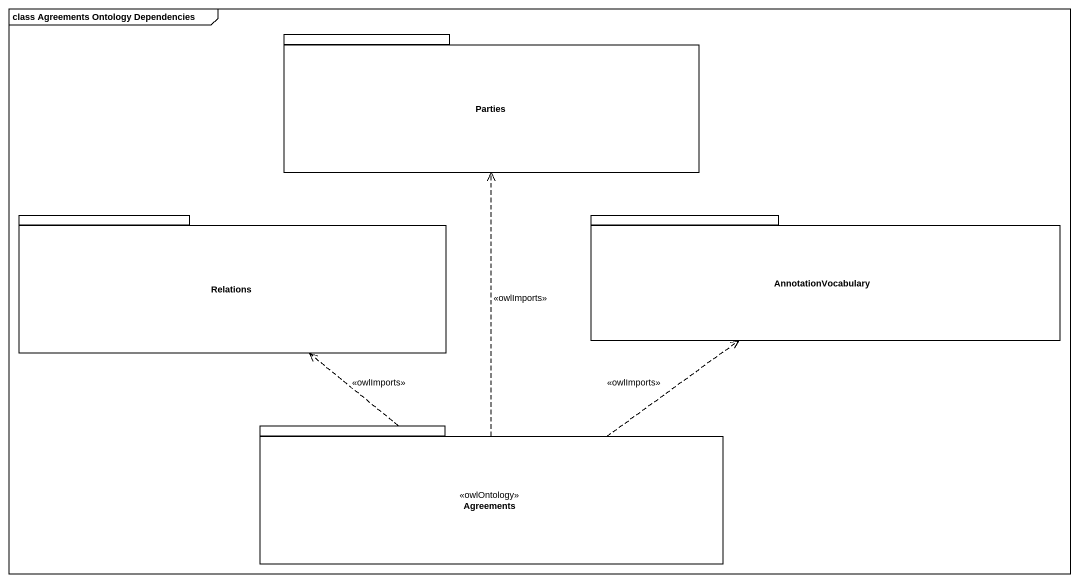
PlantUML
@startuml
mainframe class Agreements Ontology Dependencies
package Parties {
}
package Relations {
}
package AnnotationVocabulary {
}
package Agreements <<owlOntology>> {
}
Agreements .up.> Parties : <<owlImports>>
Agreements .up.> Relations : <<owlImports>>
Agreements .up.> AnnotationVocabulary : <<owlImports>>
@enduml
